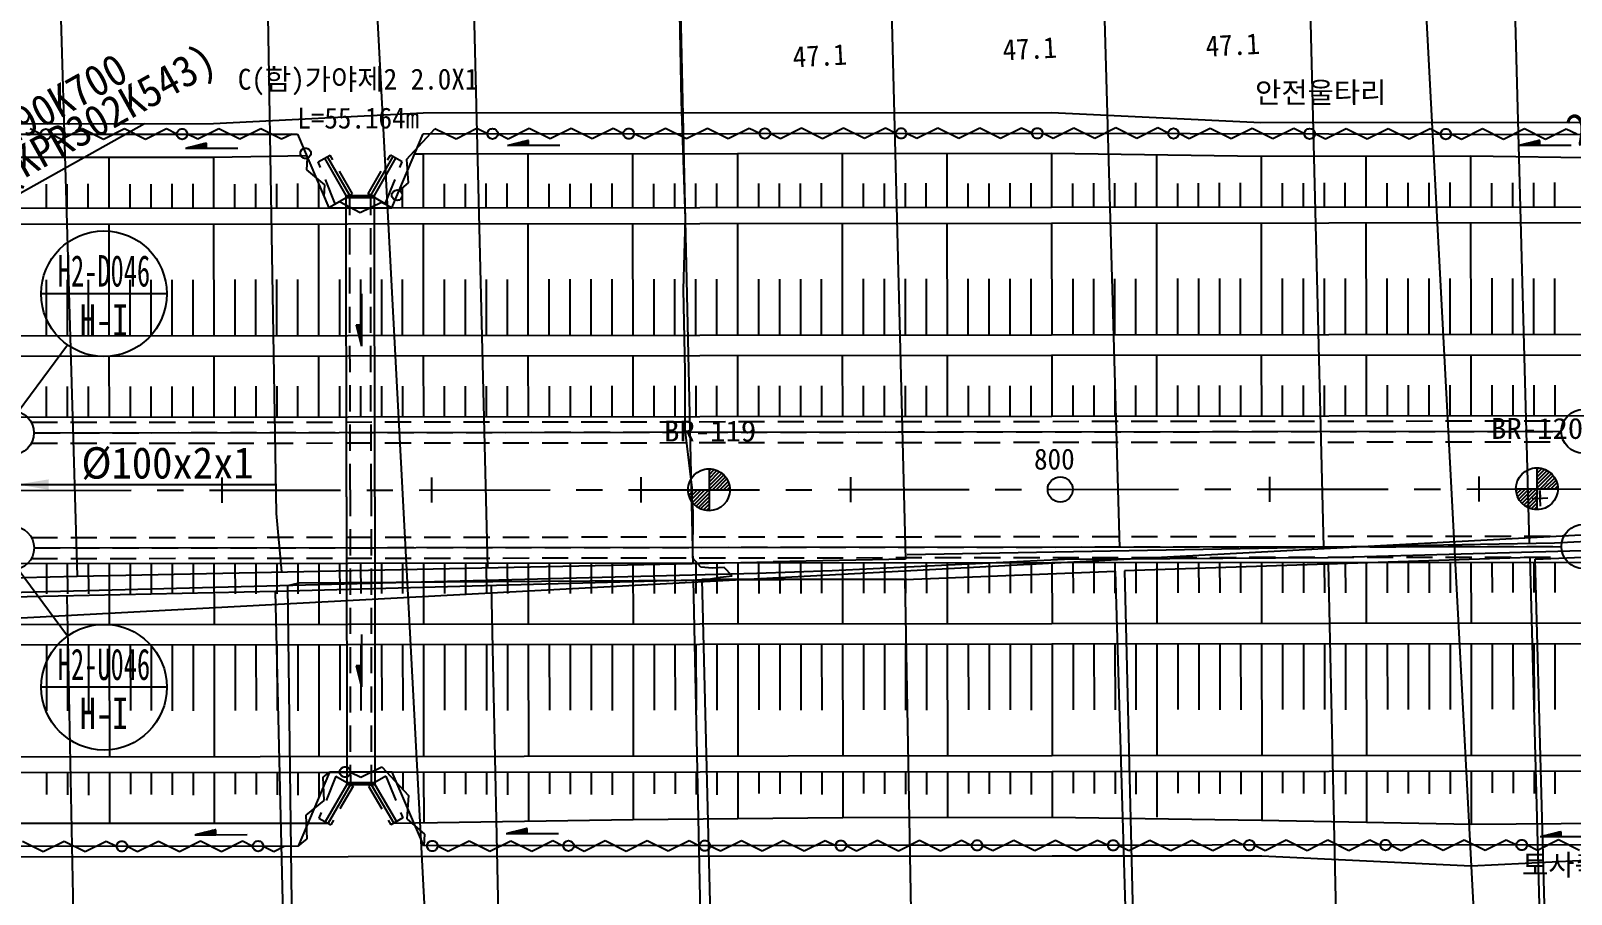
# Model space of a CAD drawing. Header units: millimetres. Extents: x 5990 to 6786, y 1103 to 1810.
# Drawn here: x 6273.7 to 6420.8, y 1440.5 to 1522.9 of the extents above; entities that cross this region are included whole.
import ezdxf
from ezdxf.enums import TextEntityAlignment as Align
from ezdxf.xclip import XClip

# ---------------------------------------------------------------- set-up
doc = ezdxf.new("R2010")
doc.units = ezdxf.units.MM
doc.header["$LTSCALE"] = 10
doc.header["$MEASUREMENT"] = 0
doc.header["$XCLIPFRAME"] = 2
for name, pattern in [('CENTER', [2, 1.25, -0.25, 0.25, -0.25]), ('DASHED2', [0.375, 0.25, -0.125]), ('HIDDEN', [0.375, 0.25, -0.125])]:
    doc.linetypes.add(name, pattern=pattern)
for name, color, linetype in [('TN-MANH', 4, 'Continuous'), ('TZ-BASE', 253, 'Continuous'), ('TZ-CABL', 4, 'Continuous')]:
    doc.layers.add(name, color=color, linetype=linetype)
doc.styles.add('GHS', font='GulimChe.ttf')
doc.styles.add('GR', font='GulimChe.ttf')
doc.styles.add('GUL', font='GulimChe.ttf')
doc.styles.get("Standard").update_dxf_attribs({"font": 'GulimChe.ttf'})
doc.linetypes.add('ZIGZAG', pattern='A,0.0001,-0.2,[131,ltypeshp.shx,S=0.2,R=0,X=-0.2,Y=0],-0.4,[131,ltypeshp.shx,S=0.2,R=180,X=0.2,Y=0],-0.2', length=0.8001)
doc.dimstyles.get("Standard").update_dxf_attribs({"dimtxt": 0.18, "dimasz": 0.18, "dimexe": 0.18, "dimexo": 0.0625, "dimgap": 0.09, "dimtad": 0, "dimtih": 1, "dimtoh": 1, "dimdec": 4, "dimzin": 0, "dimdsep": 46, "dimtxsty": 'Standard', "dimcen": 0.09, "dimadec": 0, "dimazin": 0, "dimtfac": 1, "dimtdec": 4, "dimtofl": 0, "dimtmove": 0, "dimatfit": 3, "dimfxl": 0, "dimtolj": 1, "dimtzin": 0, "dimarcsym": 0})

# ---------------------------------------------------------------- blocks, each defined once
blk = doc.blocks.new('JD-FGJFJFJ5DFH')
at = {"layer": 'TZ-BASE'}
for p, q in [((229.76, 140.02), (248.36, -209.84)), ((329.9, 140.02), (348.5, -209.84)), ((344.8, -4.87, 8.64), (342.07, 97.46, 8.64)), ((282.66, 95.89, 8.36), (285.22, -6.37, 8.36)), ((305.69, -5.28, 8.57), (302.82, 96.25, 8.57)), ((322.62, 96.89, 8.57), (325.12, -5.22, 8.57)), ((225.18, -2.02, 8.36), (223.55, 94.53, 8.36)), ((242.84, 94.97, 8.36), (245.33, -7.18, 8.36)), ((264.96, -6.78, 8.36), (262.7, 95.28, 8.36)), ((203.16, 94.07, 8.27), (206.14, -7.99, 8.27)), ((263.85, 37.36, 8.36), (262.89, 88.91, 8.36)), ((264.22, 26.13, 8.36), (263.85, 37.36, 8.36)), ((219.17, 35.22), (239.17, 36.24)), ((239.17, 36.24), (299.16, 36.29)), ((299.16, 36.29), (319.16, 35.31)), ((319.16, 35.31), (379.16, 35.37)), ((99.17, 35.1), (219.17, 35.22)), ((99.17, 34.1), (227.17, 34.22)), ((202.67, 34.2), (201.67, 34.7)), ((204.67, 33.7), (203.67, 34.2)), ((206.67, 34.71), (204.67, 33.7)), ((208.67, 33.71), (206.67, 34.71)), ((210.67, 34.71), (208.67, 33.71)), ((212.67, 33.71), (210.67, 34.71)), ((214.67, 34.71), (212.67, 33.71)), ((215.67, 34.21), (214.67, 34.71)), ((217.67, 33.72), (216.67, 34.21)), ((219.67, 34.72), (217.67, 33.72)), ((221.67, 33.72), (219.67, 34.72)), ((223.67, 34.72), (221.67, 33.72)), ((225.67, 33.72), (223.67, 34.72)), ((226.67, 34.22), (225.67, 33.72)), ((227.17, 34.22), (230.18, 27.16)), ((236.18, 27.16), (239.17, 34.24)), ((237.6, 31.8), (240.31, 34.71)), ((239.17, 34.24), (299.16, 34.29)), ((242.32, 33.72), (240.31, 34.71)), ((244.31, 34.74), (242.32, 33.72)), ((245.31, 34.24), (244.31, 34.74)), ((247.31, 33.74), (246.31, 34.24)), ((249.31, 34.75), (247.31, 33.74)), ((251.31, 33.75), (249.31, 34.75)), ((253.31, 34.75), (251.31, 33.75)), ((255.31, 33.75), (253.31, 34.75)), ((257.31, 34.75), (255.31, 33.75)), ((258.31, 34.25), (257.31, 34.75)), ((260.31, 33.76), (259.31, 34.25)), ((262.31, 34.76), (260.31, 33.76)), ((264.31, 33.76), (262.31, 34.76)), ((266.31, 34.76), (264.31, 33.76)), ((268.31, 33.76), (266.31, 34.76)), ((270.31, 34.76), (268.31, 33.76)), ((271.31, 34.27), (270.31, 34.76)), ((273.31, 33.77), (272.31, 34.27)), ((275.31, 34.77), (273.31, 33.77)), ((277.31, 33.77), (275.31, 34.77)), ((279.31, 34.77), (277.31, 33.77)), ((281.31, 33.78), (279.31, 34.77)), ((283.31, 34.78), (281.31, 33.78)), ((284.31, 34.28), (283.31, 34.78)), ((286.31, 33.78), (285.31, 34.28)), ((288.31, 34.78), (286.31, 33.78)), ((290.31, 33.78), (288.31, 34.78)), ((292.31, 34.79), (290.31, 33.78)), ((294.31, 33.79), (292.31, 34.79)), ((296.31, 34.79), (294.31, 33.79)), ((297.31, 34.29), (296.31, 34.79)), ((299.31, 33.79), (298.31, 34.29)), ((299.16, 34.29), (399.16, 34.09)), ((301.31, 34.79), (299.31, 33.79)), ((303.31, 33.8), (301.31, 34.79)), ((305.31, 34.8), (303.31, 33.8)), ((307.31, 33.8), (305.31, 34.8)), ((309.31, 34.8), (307.31, 33.8)), ((310.31, 34.3), (309.31, 34.8)), ((312.31, 33.76), (311.31, 34.27)), ((314.31, 34.76), (312.31, 33.76)), ((316.31, 33.76), (314.31, 34.76)), ((318.31, 34.75), (316.31, 33.76)), ((320.31, 33.75), (318.31, 34.75)), ((322.31, 34.74), (320.31, 33.75)), ((323.31, 34.24), (322.31, 34.74)), ((325.31, 33.74), (324.31, 34.24)), ((327.31, 34.73), (325.31, 33.74)), ((329.31, 33.73), (327.31, 34.73)), ((331.31, 34.73), (329.31, 33.73)), ((333.31, 33.72), (331.31, 34.73)), ((335.31, 34.72), (333.31, 33.72)), ((336.31, 34.22), (335.31, 34.72)), ((338.31, 33.71), (337.31, 34.21)), ((340.31, 34.71), (338.31, 33.71)), ((342.31, 33.7), (340.31, 34.71)), ((344.31, 34.7), (342.31, 33.7)), ((346.31, 33.69), (344.31, 34.7)), ((348.31, 34.69), (346.31, 33.69)), ((349.31, 34.19), (348.31, 34.69)), ((218.49, 33.34), (216.49, 32.84)), ((218.49, 32.84), (216.49, 32.84)), ((218.49, 32.86), (216.54, 32.85)), ((218.49, 32.87), (216.59, 32.87)), ((218.49, 32.88), (216.64, 32.88)), ((218.49, 32.89), (216.69, 32.89)), ((218.49, 32.91), (216.74, 32.9)), ((218.49, 32.92), (216.79, 32.92)), ((218.49, 32.93), (216.84, 32.93)), ((218.49, 32.94), (216.89, 32.94)), ((218.49, 32.96), (216.94, 32.95)), ((218.49, 32.97), (216.99, 32.97)), ((218.49, 32.98), (217.04, 32.98)), ((218.49, 32.99), (217.09, 32.99)), ((218.49, 33.01), (217.14, 33)), ((218.49, 33.02), (217.19, 33.02)), ((218.49, 33.03), (217.24, 33.03)), ((218.49, 33.04), (217.29, 33.04)), ((218.49, 33.06), (217.34, 33.05)), ((218.49, 33.07), (217.39, 33.07)), ((218.49, 33.08), (217.44, 33.08)), ((218.49, 33.09), (217.49, 33.09)), ((218.49, 33.11), (217.54, 33.1)), ((218.49, 33.12), (217.59, 33.12)), ((218.49, 33.13), (217.64, 33.13)), ((218.49, 33.14), (217.69, 33.14)), ((218.49, 33.16), (217.74, 33.16)), ((218.49, 33.17), (217.79, 33.17)), ((218.49, 33.18), (217.84, 33.18)), ((218.49, 33.19), (217.89, 33.19)), ((218.49, 33.21), (217.94, 33.21)), ((218.49, 33.22), (217.99, 33.22)), ((218.49, 33.23), (218.04, 33.23)), ((218.49, 33.24), (218.09, 33.24)), ((218.49, 33.26), (218.14, 33.26)), ((218.49, 33.27), (218.19, 33.27)), ((218.49, 33.28), (218.24, 33.28)), ((218.49, 33.29), (218.29, 33.29)), ((218.49, 33.31), (218.34, 33.31)), ((218.49, 33.32), (218.39, 33.32)), ((218.49, 33.33), (218.44, 33.33)), ((218.49, 32.84), (218.49, 33.34)), ((221.49, 32.85), (218.49, 32.84)), ((239.18, 32.34), (299.16, 32.39)), ((249.24, 33.61), (247.24, 33.1)), ((249.24, 33.11), (247.24, 33.11)), ((249.24, 33.12), (247.29, 33.12)), ((249.24, 33.13), (247.34, 33.13)), ((249.24, 33.14), (247.39, 33.14)), ((249.24, 33.16), (247.44, 33.16)), ((249.24, 33.17), (247.49, 33.17)), ((249.24, 33.18), (247.54, 33.18)), ((249.24, 33.19), (247.59, 33.19)), ((249.24, 33.21), (247.64, 33.21)), ((249.24, 33.22), (247.69, 33.22)), ((249.24, 33.23), (247.74, 33.23)), ((249.24, 33.24), (247.79, 33.24)), ((249.24, 33.26), (247.84, 33.26)), ((249.24, 33.27), (247.89, 33.27)), ((249.24, 33.28), (247.94, 33.28)), ((249.24, 33.29), (247.99, 33.29)), ((249.24, 33.31), (248.04, 33.31)), ((249.24, 33.32), (248.09, 33.32)), ((249.24, 33.33), (248.14, 33.33)), ((249.24, 33.34), (248.19, 33.34)), ((249.24, 33.36), (248.24, 33.36)), ((249.24, 33.37), (248.29, 33.37)), ((249.24, 33.38), (248.34, 33.38)), ((249.24, 33.39), (248.39, 33.39)), ((249.24, 33.41), (248.44, 33.41)), ((249.24, 33.42), (248.49, 33.42)), ((249.24, 33.43), (248.54, 33.43)), ((249.24, 33.44), (248.59, 33.44)), ((249.24, 33.46), (248.64, 33.46)), ((249.24, 33.47), (248.69, 33.47)), ((249.24, 33.48), (248.74, 33.48)), ((249.24, 33.49), (248.79, 33.49)), ((249.24, 33.51), (248.84, 33.51)), ((249.24, 33.52), (248.89, 33.52)), ((249.24, 33.53), (248.94, 33.53)), ((249.24, 33.54), (248.99, 33.54)), ((249.24, 33.56), (249.04, 33.56)), ((249.24, 33.57), (249.09, 33.57)), ((249.24, 33.58), (249.14, 33.58)), ((249.24, 33.59), (249.19, 33.59)), ((249.24, 33.11), (249.24, 33.61)), ((252.24, 33.11), (249.24, 33.11)), ((259.18, 32.35), (259.18, 27.18)), ((269.18, 32.36), (269.18, 27.19)), ((279.18, 32.37), (279.18, 27.2)), ((289.18, 32.38), (289.18, 27.21)), ((299.16, 32.39), (319.16, 32.11)), ((299.18, 32.39), (299.18, 27.22)), ((345.77, 33.61), (343.77, 33.11)), ((345.77, 33.11), (343.77, 33.11)), ((345.77, 33.12), (343.82, 33.12)), ((345.77, 33.14), (343.87, 33.13)), ((345.77, 33.15), (343.92, 33.15)), ((345.77, 33.16), (343.97, 33.16)), ((345.77, 33.17), (344.02, 33.17)), ((345.77, 33.19), (344.07, 33.18)), ((345.77, 33.2), (344.12, 33.2)), ((345.77, 33.21), (344.17, 33.21)), ((345.77, 33.22), (344.22, 33.22)), ((345.77, 33.24), (344.27, 33.24)), ((345.77, 33.25), (344.32, 33.25)), ((345.77, 33.26), (344.37, 33.26)), ((345.77, 33.27), (344.42, 33.27)), ((345.77, 33.29), (344.47, 33.29)), ((345.77, 33.3), (344.52, 33.3)), ((345.77, 33.31), (344.57, 33.31)), ((345.77, 33.32), (344.62, 33.32)), ((345.77, 33.34), (344.67, 33.34)), ((345.77, 33.35), (344.72, 33.35)), ((345.77, 33.36), (344.77, 33.36)), ((345.77, 33.37), (344.82, 33.37)), ((345.77, 33.39), (344.87, 33.39)), ((345.77, 33.4), (344.92, 33.4)), ((345.77, 33.41), (344.97, 33.41)), ((345.77, 33.42), (345.02, 33.42)), ((345.77, 33.44), (345.07, 33.44)), ((345.77, 33.45), (345.12, 33.45)), ((345.77, 33.46), (345.17, 33.46)), ((345.77, 33.47), (345.22, 33.47)), ((345.77, 33.49), (345.27, 33.49)), ((345.77, 33.5), (345.32, 33.5)), ((345.77, 33.51), (345.37, 33.51)), ((345.77, 33.52), (345.42, 33.52)), ((345.77, 33.54), (345.47, 33.54)), ((345.77, 33.55), (345.52, 33.55)), ((345.77, 33.56), (345.57, 33.56)), ((345.77, 33.57), (345.62, 33.57)), ((345.77, 33.59), (345.67, 33.59)), ((345.77, 33.6), (345.72, 33.6)), ((345.77, 33.11), (345.77, 33.61)), ((348.77, 33.11), (345.77, 33.11)), ((199.18, 32), (219.18, 32.02)), ((209.18, 32.01), (209.18, 27.14)), ((219.18, 32.02), (228.05, 32.16)), ((219.18, 32.02), (219.18, 27.15)), ((228.08, 30.81), (228.15, 31.92)), ((237.6, 31.8), (237.74, 29.56)), ((238.36, 32.32), (239.18, 32.34)), ((239.18, 32.34), (239.18, 27.17)), ((249.18, 32.34), (249.18, 27.17)), ((309.18, 32.25), (309.18, 27.23)), ((319.16, 32.11), (339.16, 32.13)), ((319.18, 32.11), (319.18, 27.24)), ((329.18, 32.12), (329.18, 27.25)), ((339.16, 32.13), (359.16, 31.85)), ((339.18, 32.13), (339.18, 27.26)), ((203.18, 29.43), (203.18, 27.13)), ((205.18, 29.44), (205.18, 27.13)), ((207.18, 29.46), (207.18, 27.14)), ((211.18, 29.42), (211.18, 27.14)), ((213.18, 29.44), (213.18, 27.14)), ((215.18, 29.45), (215.18, 27.14)), ((217.18, 29.47), (217.18, 27.14)), ((221.18, 29.43), (221.18, 27.15)), ((223.18, 29.45), (223.18, 27.15)), ((225.18, 29.46), (225.18, 27.15)), ((227.18, 29.48), (227.18, 27.15)), ((229.79, 29.36), (228.08, 30.81)), ((229.18, 29.51), (229.18, 27.16)), ((237.74, 29.56), (236.89, 28.84)), ((241.18, 29.45), (241.18, 27.17)), ((243.18, 29.46), (243.18, 27.17)), ((245.18, 29.48), (245.18, 27.17)), ((247.18, 29.49), (247.18, 27.17)), ((251.18, 29.46), (251.18, 27.18)), ((253.18, 29.47), (253.18, 27.18)), ((255.18, 29.49), (255.18, 27.18)), ((257.18, 29.5), (257.18, 27.18)), ((261.18, 29.47), (261.18, 27.19)), ((263.18, 29.48), (263.18, 27.19)), ((265.18, 29.5), (265.18, 27.19)), ((267.18, 29.51), (267.18, 27.19)), ((271.18, 29.48), (271.18, 27.2)), ((273.18, 29.49), (273.18, 27.2)), ((275.18, 29.51), (275.18, 27.2)), ((277.18, 29.52), (277.18, 27.2)), ((281.18, 29.49), (281.18, 27.2)), ((283.18, 29.5), (283.18, 27.21)), ((285.18, 29.52), (285.18, 27.21)), ((287.18, 29.53), (287.18, 27.21)), ((291.18, 29.5), (291.18, 27.21)), ((293.18, 29.51), (293.18, 27.22)), ((295.18, 29.53), (295.18, 27.22)), ((297.18, 29.54), (297.18, 27.22)), ((301.18, 29.51), (301.18, 27.22)), ((303.18, 29.52), (303.18, 27.23)), ((305.18, 29.54), (305.18, 27.23)), ((307.18, 29.55), (307.18, 27.23)), ((311.18, 29.51), (311.18, 27.23)), ((313.18, 29.53), (313.18, 27.23)), ((315.18, 29.55), (315.18, 27.24)), ((317.18, 29.56), (317.18, 27.24)), ((321.18, 29.52), (321.18, 27.24)), ((323.18, 29.54), (323.18, 27.24)), ((325.18, 29.55), (325.18, 27.25)), ((327.18, 29.57), (327.18, 27.25)), ((331.18, 29.53), (331.18, 27.25)), ((333.18, 29.55), (333.18, 27.25)), ((335.18, 29.56), (335.18, 27.26)), ((337.18, 29.58), (337.18, 27.26)), ((341.18, 29.54), (341.18, 27.26)), ((343.18, 29.56), (343.18, 27.26)), ((345.18, 29.57), (345.18, 27.26)), ((347.18, 29.59), (347.18, 27.27)), ((229.72, 28.24), (229.79, 29.36)), ((237.18, 29.09), (237.18, 27.16)), ((99.18, 27.03), (299.17, 27.22)), ((231.19, 27.73), (230.18, 27.16)), ((230.18, 27.16), (236.18, 27.16)), ((233.17, 26.7), (231.19, 27.73)), ((235.19, 27.68), (233.17, 26.7)), ((236.18, 27.16), (235.19, 27.68)), ((299.17, 27.22), (473.3, 27.38)), ((99.18, 25.53), (299.17, 25.72)), ((209.18, 25.64), (209.19, 14.97)), ((219.18, 25.65), (219.19, 14.98)), ((229.18, 25.66), (229.19, 14.99)), ((239.18, 25.67), (239.19, 15)), ((249.18, 25.67), (249.19, 15)), ((259.18, 25.68), (259.19, 15.01)), ((264.02, 19.38, 8.36), (264.22, 26.13, 8.36)), ((269.18, 25.69), (269.19, 15.02)), ((279.18, 25.7), (279.19, 15.03)), ((289.18, 25.71), (289.19, 15.04)), ((299.17, 25.72), (473.3, 25.88)), ((299.18, 25.72), (299.19, 15.05)), ((309.18, 25.73), (309.19, 15.06)), ((319.18, 25.74), (319.19, 15.07)), ((329.18, 25.75), (329.19, 15.08)), ((339.18, 25.76), (339.19, 15.09)), ((203.19, 20.3), (203.19, 14.96)), ((205.19, 20.3), (205.19, 14.96)), ((207.19, 20.3), (207.19, 14.97)), ((211.19, 20.31), (211.19, 14.97)), ((213.19, 20.31), (213.19, 14.97)), ((215.19, 20.31), (215.19, 14.97)), ((217.19, 20.31), (217.19, 14.98)), ((221.19, 20.32), (221.19, 14.98)), ((223.19, 20.32), (223.19, 14.98)), ((225.19, 20.32), (225.19, 14.98)), ((227.19, 20.32), (227.19, 14.98)), ((231.19, 20.33), (231.19, 14.99)), ((233.19, 20.33), (233.19, 14.99)), ((235.19, 20.33), (235.19, 14.99)), ((237.19, 20.33), (237.19, 14.99)), ((241.19, 20.34), (241.19, 15)), ((243.19, 20.34), (243.19, 15)), ((245.19, 20.34), (245.19, 15)), ((247.19, 20.34), (247.19, 15)), ((251.19, 20.35), (251.19, 15.01)), ((253.19, 20.35), (253.19, 15.01)), ((255.19, 20.35), (255.19, 15.01)), ((257.19, 20.35), (257.19, 15.01)), ((261.19, 20.36), (261.19, 15.02)), ((263.19, 20.36), (263.19, 15.02)), ((264.2, 11.56, 8.36), (264.02, 19.38, 8.36)), ((265.19, 20.36), (265.19, 15.02)), ((267.19, 20.36), (267.19, 15.02)), ((271.19, 20.37), (271.19, 15.03)), ((273.19, 20.37), (273.19, 15.03)), ((275.19, 20.37), (275.19, 15.03)), ((277.19, 20.37), (277.19, 15.03)), ((281.19, 20.38), (281.19, 15.03)), ((283.19, 20.38), (283.19, 15.04)), ((285.19, 20.38), (285.19, 15.04)), ((287.19, 20.38), (287.19, 15.04)), ((291.19, 20.39), (291.19, 15.04)), ((293.19, 20.39), (293.19, 15.05)), ((295.19, 20.39), (295.19, 15.05)), ((297.19, 20.39), (297.19, 15.05)), ((301.19, 20.4), (301.19, 15.05)), ((303.19, 20.4), (303.19, 15.06)), ((305.19, 20.4), (305.19, 15.06)), ((307.19, 20.4), (307.19, 15.06)), ((311.19, 20.41), (311.19, 15.06)), ((313.19, 20.41), (313.19, 15.06)), ((315.19, 20.41), (315.19, 15.07)), ((317.19, 20.41), (317.19, 15.07)), ((321.19, 20.42), (321.19, 15.07)), ((323.19, 20.42), (323.19, 15.07)), ((325.19, 20.42), (325.19, 15.08)), ((327.19, 20.42), (327.19, 15.08)), ((331.19, 20.43), (331.19, 15.08)), ((333.19, 20.43), (333.19, 15.08)), ((335.19, 20.43), (335.19, 15.09)), ((337.19, 20.42), (337.19, 15.09)), ((341.19, 20.44), (341.19, 15.09)), ((343.19, 20.43), (343.19, 15.09)), ((345.19, 20.43), (345.19, 15.09)), ((347.19, 20.43), (347.19, 15.1)), ((233.29, 18.97), (233.29, 15.97)), ((99.19, 14.86), (299.18, 15.05)), ((233.29, 15.97), (232.79, 15.97)), ((232.79, 15.97), (233.29, 13.97)), ((232.8, 15.97), (232.8, 15.92)), ((232.82, 15.97), (232.82, 15.87)), ((232.83, 15.97), (232.83, 15.82)), ((232.84, 15.97), (232.84, 15.77)), ((232.85, 15.97), (232.85, 15.72)), ((232.87, 15.97), (232.87, 15.67)), ((232.88, 15.97), (232.88, 15.62)), ((232.89, 15.97), (232.89, 15.57)), ((232.9, 15.97), (232.9, 15.52)), ((232.92, 15.97), (232.92, 15.47)), ((232.93, 15.97), (232.93, 15.42)), ((232.94, 15.97), (232.94, 15.37)), ((232.95, 15.97), (232.95, 15.32)), ((232.97, 15.97), (232.97, 15.27)), ((232.98, 15.97), (232.98, 15.22)), ((232.99, 15.97), (232.99, 15.17)), ((233, 15.97), (233, 15.12)), ((233.02, 15.97), (233.02, 15.07)), ((233.03, 15.97), (233.03, 15.02)), ((233.04, 15.97), (233.04, 14.97)), ((233.05, 15.97), (233.05, 14.92)), ((233.07, 15.97), (233.07, 14.87)), ((233.08, 15.97), (233.08, 14.82)), ((233.09, 15.97), (233.09, 14.77)), ((233.1, 15.97), (233.1, 14.72)), ((233.12, 15.97), (233.12, 14.67)), ((233.13, 15.97), (233.13, 14.62)), ((233.14, 15.97), (233.14, 14.57)), ((233.15, 15.97), (233.16, 14.52)), ((233.17, 15.97), (233.17, 14.47)), ((233.18, 15.97), (233.18, 14.42)), ((233.19, 15.97), (233.19, 14.37)), ((233.2, 15.97), (233.21, 14.32)), ((233.22, 15.97), (233.22, 14.27)), ((233.23, 15.97), (233.23, 14.22)), ((233.24, 15.97), (233.24, 14.17)), ((233.25, 15.97), (233.26, 14.12)), ((233.27, 15.97), (233.27, 14.07)), ((233.28, 15.97), (233.28, 14.02)), ((233.29, 15.97), (233.29, 13.97)), ((299.18, 15.05), (481, 15.22)), ((299.18, 13.1), (481, 13.27)), ((99.19, 12.91), (299.18, 13.1)), ((209.19, 13.02), (209.2, 7.21)), ((219.19, 13.03), (219.2, 7.22)), ((229.19, 13.04), (229.2, 7.23)), ((239.19, 13.05), (239.2, 7.24)), ((249.19, 13.05), (249.2, 7.24)), ((259.19, 13.06), (259.2, 7.25)), ((269.19, 13.07), (269.2, 7.26)), ((279.19, 13.08), (279.2, 7.27)), ((289.19, 13.09), (289.2, 7.28)), ((299.19, 13.1), (299.2, 7.29)), ((309.19, 13.11), (309.2, 7.3)), ((319.19, 13.12), (319.2, 7.31)), ((329.19, 13.13), (329.2, 7.32)), ((339.19, 13.14), (339.2, 7.33)), ((264.2, 6.01, 8.36), (264.2, 11.56, 8.36)), ((203.2, 10.11), (203.2, 7.2)), ((205.2, 10.11), (205.2, 7.2)), ((207.2, 10.11), (207.2, 7.21)), ((211.2, 10.11), (211.2, 7.21)), ((213.2, 10.12), (213.2, 7.21)), ((215.2, 10.12), (215.2, 7.21)), ((217.2, 10.12), (217.2, 7.22)), ((221.2, 10.12), (221.2, 7.22)), ((223.2, 10.13), (223.2, 7.22)), ((225.2, 10.13), (225.2, 7.22)), ((227.2, 10.13), (227.2, 7.22)), ((231.2, 10.13), (231.2, 7.23)), ((233.2, 10.13), (233.2, 7.23)), ((235.2, 10.14), (235.2, 7.23)), ((237.2, 10.14), (237.2, 7.23)), ((241.2, 10.14), (241.2, 7.24)), ((243.2, 10.14), (243.2, 7.24)), ((245.2, 10.15), (245.2, 7.24)), ((247.2, 10.15), (247.2, 7.24)), ((251.2, 10.15), (251.2, 7.25)), ((253.2, 10.15), (253.2, 7.25)), ((255.2, 10.16), (255.2, 7.25)), ((257.2, 10.16), (257.2, 7.25)), ((261.2, 10.16), (261.2, 7.26)), ((263.2, 10.16), (263.2, 7.26)), ((265.2, 10.16), (265.2, 7.26)), ((267.2, 10.17), (267.2, 7.26)), ((271.2, 10.17), (271.2, 7.27)), ((273.2, 10.17), (273.2, 7.27)), ((275.2, 10.17), (275.2, 7.27)), ((277.2, 10.18), (277.2, 7.27)), ((281.2, 10.18), (281.2, 7.27)), ((283.2, 10.18), (283.2, 7.28)), ((285.2, 10.18), (285.2, 7.28)), ((287.2, 10.19), (287.2, 7.28)), ((291.2, 10.19), (291.2, 7.28)), ((293.2, 10.19), (293.2, 7.29)), ((295.2, 10.19), (295.2, 7.29)), ((297.2, 10.19), (297.2, 7.29)), ((301.2, 10.2), (301.2, 7.29)), ((303.2, 10.2), (303.2, 7.3)), ((305.2, 10.2), (305.2, 7.3)), ((307.2, 10.2), (307.2, 7.3)), ((311.2, 10.21), (311.2, 7.3)), ((313.2, 10.21), (313.2, 7.3)), ((315.2, 10.21), (315.2, 7.31)), ((317.2, 10.21), (317.2, 7.31)), ((321.2, 10.22), (321.2, 7.31)), ((323.2, 10.22), (323.2, 7.31)), ((325.2, 10.22), (325.2, 7.32)), ((327.2, 10.22), (327.2, 7.32)), ((331.2, 10.23), (331.2, 7.32)), ((333.2, 10.23), (333.2, 7.32)), ((335.2, 10.23), (335.2, 7.33)), ((337.2, 10.23), (337.2, 7.33)), ((341.2, 10.24), (341.2, 7.33)), ((343.2, 10.24), (343.2, 7.33)), ((345.2, 10.24), (345.2, 7.33)), ((347.2, 10.24), (347.2, 7.34)), ((299.19, 7.29), (481.01, 7.46)), ((99.2, 7.1), (299.19, 7.29)), ((264.85, 0.43, 8.36), (264.2, 6.01, 8.36)), ((523.89, 5.17), (0.02, -22.68)), ((266.47, 2.25), (266.47, -1.75)), ((266.47, 2.05), (266.66, 2.24)), ((266.47, 1.69), (266.96, 2.19)), ((266.47, 1.34), (267.23, 2.1)), ((266.47, 0.99), (267.46, 1.98)), ((266.47, 0.63), (267.68, 1.84)), ((266.47, 0.28), (267.87, 1.68)), ((266.79, 0.25), (268.03, 1.49)), ((320, -0.9), (320, 1.5)), ((340, -0.88), (340, 1.52)), ((345.5, 2.35), (345.5, -1.65)), ((345.5, 2.15), (345.69, 2.35)), ((345.5, 1.8), (345.99, 2.29)), ((345.5, 1.45), (346.26, 2.21)), ((345.5, 1.09), (346.49, 2.09)), ((345.5, 0.74), (346.71, 1.95)), ((345.5, 0.39), (346.9, 1.79)), ((345.82, 0.35), (347.07, 1.6)), ((220, -0.99), (220, 1.41)), ((240, -0.97), (240, 1.43)), ((260, -0.95), (260, 1.45)), ((264.47, 0.25), (268.47, 0.25)), ((264.48, 0.05), (264.67, 0.25)), ((264.53, -0.25), (265.02, 0.25)), ((264.62, -0.51), (265.38, 0.25)), ((264.74, -0.75), (265.73, 0.25)), ((264.85, -0.68, 8.36), (264.85, 0.43, 8.36)), ((264.88, -0.96), (266.08, 0.25)), ((265.04, -1.15), (266.44, 0.25)), ((267.14, 0.25), (268.18, 1.29)), ((267.5, 0.25), (268.3, 1.05)), ((267.85, 0.25), (268.39, 0.79)), ((268.2, 0.25), (268.45, 0.5)), ((280, -0.94), (280, 1.46)), ((343.5, 0.35), (347.5, 0.36)), ((343.51, 0.16), (343.7, 0.35)), ((343.56, -0.14), (344.05, 0.35)), ((343.65, -0.41), (344.41, 0.35)), ((343.77, -0.64), (344.76, 0.35)), ((343.91, -0.86), (345.12, 0.35)), ((344.07, -1.05), (345.47, 0.35)), ((344.26, -1.21), (345.5, 0.03)), ((345.84, -1.32), (345.77, 0.18)), ((345.77, 0.18), (345.8, -0.57)), ((346.18, 0.36), (347.21, 1.39)), ((346.53, 0.36), (347.33, 1.16)), ((346.88, 0.36), (347.42, 0.9)), ((347.24, 0.36), (347.48, 0.6)), ((264.96, -1.78, 8.36), (264.85, -0.68, 8.36)), ((265.23, -1.32), (266.47, -0.07)), ((265.43, -1.46), (266.47, -0.43)), ((265.67, -1.58), (266.47, -0.78)), ((265.93, -1.68), (266.47, -1.13)), ((344.47, -1.36), (345.5, -0.32)), ((344.7, -1.48), (345.5, -0.67)), ((344.96, -1.57), (345.5, -1.03)), ((345.06, -0.61), (346.55, -0.53)), ((345.8, -0.57), (345.06, -0.61)), ((345.25, -1.63), (345.5, -1.38)), ((225.68, -7.59, 8.36), (225.18, -2.02, 8.36)), ((264.94, -6.27, 8.36), (264.96, -1.78, 8.36)), ((266.22, -1.74), (266.47, -1.49)), ((347.19, -4.83, 8.57), (365.35, -3.79, 8.57)), ((285.39, -5.93, 8.57), (347.19, -4.83, 8.57)), ((325.57, -6.23, 8.79), (353.35, -5.46, 8.79)), ((345.35, -6.39, 8.94), (366.71, -5.44, 8.94)), ((99.21, -6.9), (299.2, -6.71)), ((203.21, -6.8), (203.22, -9.7)), ((205.21, -6.8), (205.22, -9.7)), ((206.14, -7.99, 7.98), (272.61, -6.62, 7.98)), ((207.21, -6.79), (207.22, -9.7)), ((209.21, -6.79), (209.22, -12.6)), ((211.21, -6.79), (211.22, -9.7)), ((213.21, -6.79), (213.22, -9.69)), ((215.21, -6.79), (215.22, -9.69)), ((217.21, -6.78), (217.22, -9.69)), ((219.21, -6.78), (219.22, -12.59)), ((221.21, -6.78), (221.22, -9.69)), ((223.21, -6.78), (223.22, -9.68)), ((225.21, -6.78), (225.22, -9.68)), ((227.21, -6.78), (227.22, -9.68)), ((229.21, -6.77), (229.22, -12.58)), ((231.21, -6.77), (231.22, -9.68)), ((233.21, -6.77), (233.22, -9.67)), ((235.21, -6.77), (235.22, -9.67)), ((237.21, -6.77), (237.22, -9.67)), ((239.21, -6.76), (239.22, -12.57)), ((241.21, -6.76), (241.22, -9.67)), ((243.21, -6.76), (243.22, -9.67)), ((245.21, -6.76), (245.22, -9.66)), ((247.21, -6.76), (247.22, -9.66)), ((249.21, -6.76), (249.22, -12.57)), ((251.21, -6.75), (251.22, -9.66)), ((253.21, -6.75), (253.22, -9.66)), ((255.21, -6.75), (255.22, -9.65)), ((257.21, -6.75), (257.22, -9.65)), ((259.21, -6.75), (259.22, -12.56)), ((261.21, -6.74), (261.22, -9.65)), ((263.21, -6.74), (263.22, -9.65)), ((265.68, -7.13, 8.36), (264.94, -6.27, 8.36)), ((265.21, -6.74), (265.22, -9.65)), ((266.8, -7.25, 8.36), (265.68, -7.13, 8.36)), ((267.91, -7.17, 8.36), (266.8, -7.25, 8.36)), ((267.21, -6.74), (267.22, -9.64)), ((268.67, -7.98, 8.36), (267.91, -7.17, 8.36)), ((269.21, -6.74), (269.22, -12.55)), ((271.21, -6.73), (271.22, -9.64)), ((285.22, -6.37, 8.36), (272.61, -6.62, 8.36)), ((273.21, -6.73), (273.22, -9.64)), ((275.21, -6.73), (275.22, -9.64)), ((277.21, -6.73), (277.22, -9.63)), ((278.23, -7.47, 8.79), (300.4, -6.37, 8.79)), ((279.21, -6.73), (279.22, -12.54)), ((281.21, -6.73), (281.22, -9.63)), ((283.21, -6.72), (283.22, -9.63)), ((285.21, -6.72), (285.22, -9.63)), ((287.21, -6.72), (287.22, -9.62)), ((289.21, -6.72), (289.22, -12.53)), ((291.21, -6.72), (291.22, -9.62)), ((293.21, -6.71), (293.22, -9.62)), ((295.21, -6.71), (295.22, -9.62)), ((297.21, -6.71), (297.22, -9.62)), ((299.2, -6.71), (481.02, -6.54)), ((299.21, -6.71), (299.22, -12.52)), ((300.4, -6.37, 8.79), (325.57, -6.23, 8.79)), ((301.21, -6.71), (301.22, -9.61)), ((303.21, -6.7), (303.22, -9.61)), ((305.21, -6.7), (305.22, -9.61)), ((344.85, -6.22, 8.51), (306.12, -7.49, 8.51)), ((307.21, -6.7), (307.22, -9.61)), ((309.21, -6.7), (309.22, -12.51)), ((311.21, -6.7), (311.22, -9.6)), ((313.21, -6.7), (313.22, -9.6)), ((315.21, -6.69), (315.22, -9.6)), ((317.21, -6.69), (317.22, -9.6)), ((319.21, -6.69), (319.22, -12.5)), ((321.21, -6.69), (321.22, -9.59)), ((323.21, -6.69), (323.22, -9.59)), ((325.21, -6.68), (325.22, -9.59)), ((325.57, -6.86, 8.51), (327.66, -102.36, 8.51)), ((327.21, -6.68), (327.22, -9.59)), ((329.21, -6.68), (329.22, -12.49)), ((331.21, -6.68), (331.22, -9.58)), ((333.21, -6.68), (333.22, -9.58)), ((335.21, -6.67), (335.22, -9.58)), ((337.21, -6.67), (337.22, -9.58)), ((339.21, -6.67), (339.22, -12.48)), ((341.21, -6.67), (341.22, -9.57)), ((343.21, -6.67), (343.22, -9.57)), ((347.33, -96.48, 8.51), (344.85, -6.22, 8.51)), ((345.21, -6.67), (345.22, -9.57)), ((347.77, -96.35, 8.94), (345.35, -6.39, 8.94)), ((347.21, -6.66), (347.22, -9.57)), ((155.68, -9.3, 7.98), (206.14, -7.99, 7.98)), ((187.9, -9.85, 7.73), (271.04, -7.7, 7.73)), ((264.98, -8.38, 8.75), (225.05, -9.48, 8.75)), ((226.26, -8.9, 8.36), (227.33, -8.65, 8.36)), ((227.33, -8.65, 8.36), (278.23, -8.3, 8.36)), ((267.1, -109.96, 8.75), (264.98, -8.38, 8.75)), ((265.32, -8.34, 8.36), (266.45, -8.3, 8.36)), ((285.18, -8.31, 9.19), (265.79, -8.32, 9.19)), ((265.79, -8.32, 9.19), (268.32, -109.18, 9.19)), ((266.45, -8.3, 8.36), (267.56, -8.1, 8.36)), ((267.56, -8.1, 8.36), (268.67, -7.98, 8.36)), ((271.04, -7.7, 8.79), (278.23, -7.47, 8.79)), ((285.18, -8.31, 8.49), (305.25, -7.52, 8.49)), ((287.02, -108.21, 9.19), (285.18, -8.31, 9.19)), ((305.25, -7.52, 8.49), (308.24, -107.6, 8.49)), ((306.12, -7.49, 8.51), (308.56, -108.07, 8.51)), ((225.05, -9.48, 8.75), (185.69, -10.29, 8.75)), ((207.2, -111.26, 8.37), (205.19, -9.89, 8.37)), ((225.05, -9.48, 8.59), (227.49, -110.77, 8.59)), ((227.52, -109.77, 8.36), (226.26, -8.9, 8.36)), ((247.85, -110.21, 8.59), (245.72, -8.91, 8.59)), ((99.22, -12.71), (299.21, -12.52)), ((299.21, -12.52), (481.03, -12.35)), ((99.22, -14.66), (299.21, -14.47)), ((203.22, -14.56), (203.23, -20.85)), ((205.22, -14.56), (205.23, -20.86)), ((207.22, -14.55), (207.23, -20.86)), ((209.22, -14.55), (209.23, -25.22)), ((211.22, -14.55), (211.23, -20.83)), ((213.22, -14.55), (213.23, -20.84)), ((215.22, -14.55), (215.23, -20.85)), ((217.22, -14.54), (217.23, -20.85)), ((219.22, -14.54), (219.23, -25.21)), ((221.22, -14.54), (221.23, -20.82)), ((223.22, -14.54), (223.23, -20.83)), ((225.22, -14.54), (225.23, -20.84)), ((227.22, -14.54), (227.23, -20.85)), ((229.22, -14.53), (229.23, -25.2)), ((231.22, -14.53), (231.23, -20.81)), ((233.22, -14.53), (233.23, -20.82)), ((233.3, -13.57), (233.3, -16.57)), ((235.22, -14.53), (235.23, -20.83)), ((237.22, -14.53), (237.23, -20.84)), ((239.22, -14.52), (239.23, -25.19)), ((241.22, -14.52), (241.23, -20.8)), ((243.22, -14.52), (243.23, -20.81)), ((245.22, -14.52), (245.23, -20.82)), ((247.22, -14.52), (247.23, -20.83)), ((249.22, -14.52), (249.23, -25.18)), ((251.22, -14.51), (251.23, -20.79)), ((253.22, -14.51), (253.23, -20.8)), ((255.22, -14.51), (255.23, -20.81)), ((257.22, -14.51), (257.23, -20.82)), ((259.22, -14.51), (259.23, -25.18)), ((261.22, -14.5), (261.23, -20.78)), ((263.22, -14.5), (263.23, -20.79)), ((265.22, -14.5), (265.23, -20.8)), ((267.22, -14.5), (267.23, -20.81)), ((269.22, -14.5), (269.23, -25.17)), ((271.22, -14.49), (271.23, -20.77)), ((273.22, -14.49), (273.23, -20.78)), ((275.22, -14.49), (275.23, -20.79)), ((277.22, -14.49), (277.23, -20.8)), ((279.22, -14.49), (279.23, -25.16)), ((281.22, -14.49), (281.23, -20.76)), ((283.22, -14.48), (283.23, -20.77)), ((285.22, -14.48), (285.23, -20.78)), ((287.22, -14.48), (287.23, -20.79)), ((289.22, -14.48), (289.23, -25.15)), ((291.22, -14.48), (291.23, -20.76)), ((293.22, -14.47), (293.23, -20.76)), ((295.22, -14.47), (295.23, -20.77)), ((297.22, -14.47), (297.23, -20.78)), ((299.21, -14.47), (481.03, -14.3)), ((299.22, -14.47), (299.23, -25.14)), ((301.22, -14.47), (301.23, -20.75)), ((303.22, -14.46), (303.23, -20.75)), ((305.22, -14.46), (305.23, -20.76)), ((307.22, -14.46), (307.23, -20.77)), ((309.22, -14.46), (309.23, -25.13)), ((311.22, -14.46), (311.23, -20.74)), ((313.22, -14.46), (313.23, -20.75)), ((315.22, -14.45), (315.23, -20.75)), ((317.22, -14.45), (317.23, -20.76)), ((319.22, -14.45), (319.23, -25.12)), ((321.22, -14.45), (321.23, -20.73)), ((323.22, -14.45), (323.23, -20.74)), ((325.22, -14.44), (325.23, -20.74)), ((327.22, -14.44), (327.23, -20.75)), ((329.22, -14.44), (329.23, -25.11)), ((331.22, -14.44), (331.23, -20.72)), ((333.22, -14.44), (333.23, -20.73)), ((335.22, -14.43), (335.23, -20.73)), ((337.22, -14.43), (337.23, -20.74)), ((339.22, -14.43), (339.23, -25.1)), ((341.22, -14.43), (341.23, -20.71)), ((343.22, -14.43), (343.23, -20.72)), ((345.22, -14.43), (345.23, -20.73)), ((347.22, -14.42), (347.23, -20.73)), ((233.3, -16.57), (232.8, -16.57)), ((232.8, -16.57), (233.3, -18.57)), ((232.81, -16.57), (232.81, -16.61)), ((232.83, -16.57), (232.83, -16.66)), ((232.84, -16.57), (232.84, -16.71)), ((232.85, -16.57), (232.85, -16.76)), ((232.86, -16.57), (232.86, -16.81)), ((232.88, -16.57), (232.88, -16.86)), ((232.89, -16.57), (232.89, -16.91)), ((232.9, -16.57), (232.9, -16.96)), ((232.91, -16.57), (232.91, -17.01)), ((232.93, -16.57), (232.93, -17.06)), ((232.94, -16.57), (232.94, -17.11)), ((232.95, -16.57), (232.95, -17.16)), ((232.96, -16.57), (232.96, -17.21)), ((232.98, -16.57), (232.98, -17.26)), ((232.99, -16.57), (232.99, -17.31)), ((233, -16.57), (233, -17.36)), ((233.01, -16.57), (233.01, -17.41)), ((233.03, -16.57), (233.03, -17.46)), ((233.04, -16.57), (233.04, -17.51)), ((233.05, -16.57), (233.05, -17.56)), ((233.06, -16.57), (233.06, -17.61)), ((233.08, -16.57), (233.08, -17.66)), ((233.09, -16.57), (233.09, -17.71)), ((233.1, -16.57), (233.1, -17.76)), ((233.11, -16.57), (233.12, -17.81)), ((233.13, -16.57), (233.13, -17.86)), ((233.14, -16.57), (233.14, -17.91)), ((233.15, -16.57), (233.15, -17.96)), ((233.16, -16.57), (233.17, -18.01)), ((233.18, -16.57), (233.18, -18.06)), ((233.19, -16.57), (233.19, -18.11)), ((233.2, -16.57), (233.2, -18.16)), ((233.21, -16.57), (233.22, -18.21)), ((233.23, -16.57), (233.23, -18.26)), ((233.24, -16.57), (233.24, -18.31)), ((233.25, -16.57), (233.25, -18.36)), ((233.26, -16.57), (233.27, -18.41)), ((233.28, -16.57), (233.28, -18.46)), ((233.29, -16.57), (233.29, -18.51)), ((233.3, -16.57), (233.3, -18.56)), ((299.22, -25.14), (473.34, -24.98)), ((99.23, -25.33), (299.22, -25.14)), ((233.23, -27.2), (235.23, -26.2)), ((235.23, -26.2), (237.78, -28.95)), ((99.23, -26.83), (299.22, -26.64)), ((203.23, -26.73), (203.23, -28.86)), ((205.23, -26.73), (205.23, -28.89)), ((207.23, -26.72), (207.23, -28.92)), ((209.23, -26.72), (209.24, -31.59)), ((211.23, -26.72), (211.23, -28.82)), ((213.23, -26.72), (213.23, -28.85)), ((215.23, -26.72), (215.23, -28.88)), ((217.23, -26.71), (217.23, -28.91)), ((219.23, -26.71), (219.24, -31.58)), ((221.23, -26.71), (221.23, -28.81)), ((223.23, -26.71), (223.23, -28.84)), ((225.23, -26.71), (225.23, -28.87)), ((227.23, -26.71), (227.23, -28.91)), ((230.23, -26.7), (227.24, -33.78)), ((229.23, -26.7), (229.23, -29.06)), ((229.64, -27.18), (230.23, -26.7)), ((229.74, -29.42), (229.64, -27.18)), ((236.23, -26.7), (230.23, -26.7)), ((232.23, -26.7), (233.23, -27.2)), ((239.24, -33.76), (236.23, -26.7)), ((237.23, -26.7), (237.23, -28.36)), ((239.23, -26.69), (239.24, -31.55)), ((241.23, -26.69), (241.23, -28.79)), ((243.23, -26.69), (243.23, -28.82)), ((245.23, -26.69), (245.23, -28.85)), ((247.23, -26.69), (247.23, -28.89)), ((249.23, -26.68), (249.24, -31.4)), ((251.23, -26.68), (251.23, -28.78)), ((253.23, -26.68), (253.23, -28.81)), ((255.23, -26.68), (255.23, -28.84)), ((257.23, -26.68), (257.23, -28.88)), ((259.23, -26.68), (259.23, -31.25)), ((261.23, -26.67), (261.23, -28.77)), ((263.23, -26.67), (263.23, -28.8)), ((265.23, -26.67), (265.23, -28.84)), ((267.23, -26.67), (267.23, -28.87)), ((269.23, -26.67), (269.23, -31.14)), ((271.23, -26.66), (271.23, -28.76)), ((273.23, -26.66), (273.23, -28.79)), ((275.23, -26.66), (275.23, -28.83)), ((277.23, -26.66), (277.23, -28.86)), ((279.23, -26.66), (279.23, -31.03)), ((281.23, -26.66), (281.23, -28.75)), ((283.23, -26.65), (283.23, -28.78)), ((285.23, -26.65), (285.23, -28.82)), ((287.23, -26.65), (287.23, -28.85)), ((289.23, -26.65), (289.23, -31.02)), ((291.23, -26.65), (291.23, -28.74)), ((293.23, -26.64), (293.23, -28.77)), ((295.23, -26.64), (295.23, -28.81)), ((297.23, -26.64), (297.23, -28.84)), ((299.22, -26.64), (473.34, -26.48)), ((299.23, -26.64), (299.23, -31.01)), ((301.23, -26.64), (301.23, -28.73)), ((303.23, -26.63), (303.23, -28.76)), ((305.23, -26.63), (305.23, -28.8)), ((307.23, -26.63), (307.23, -28.83)), ((309.23, -26.63), (309.23, -31)), ((311.23, -26.63), (311.23, -28.72)), ((313.23, -26.63), (313.23, -28.76)), ((315.23, -26.62), (315.23, -28.79)), ((317.23, -26.62), (317.23, -28.82)), ((319.23, -26.62), (319.23, -31.29)), ((321.23, -26.62), (321.23, -28.71)), ((323.23, -26.62), (323.23, -28.75)), ((325.23, -26.61), (325.23, -28.78)), ((327.23, -26.61), (327.23, -28.81)), ((329.23, -26.61), (329.24, -31.48)), ((331.23, -26.61), (331.23, -28.7)), ((333.23, -26.61), (333.23, -28.74)), ((335.23, -26.6), (335.23, -28.77)), ((337.23, -26.6), (337.23, -28.8)), ((339.23, -26.6), (339.24, -31.67)), ((341.23, -26.6), (341.23, -28.69)), ((343.23, -26.6), (343.23, -28.73)), ((345.23, -26.6), (345.23, -28.76)), ((347.23, -26.59), (347.23, -28.79)), ((237.78, -28.95), (237.63, -31.18)), ((228.01, -30.83), (229.74, -29.42)), ((228.1, -33.07), (228.01, -30.83)), ((199.24, -31.6), (219.24, -31.58)), ((219.39, -32.22), (217.39, -32.72)), ((219.39, -32.34), (218.89, -32.34)), ((219.39, -32.33), (218.94, -32.33)), ((219.39, -32.32), (218.99, -32.32)), ((219.39, -32.3), (219.04, -32.3)), ((219.39, -32.29), (219.09, -32.29)), ((219.39, -32.28), (219.14, -32.28)), ((219.39, -32.27), (219.19, -32.27)), ((219.24, -31.58), (230.1, -31.6)), ((219.39, -32.25), (219.24, -32.25)), ((219.39, -32.24), (219.29, -32.24)), ((219.39, -32.23), (219.34, -32.23)), ((219.39, -32.72), (219.39, -32.22)), ((236.37, -31.59), (259.23, -31.25)), ((237.63, -31.18), (239.32, -32.65)), ((249.11, -32.1), (247.11, -32.6)), ((249.11, -32.35), (248.11, -32.35)), ((249.11, -32.33), (248.16, -32.34)), ((249.11, -32.32), (248.21, -32.32)), ((249.11, -32.31), (248.26, -32.31)), ((249.11, -32.3), (248.31, -32.3)), ((249.11, -32.28), (248.36, -32.29)), ((249.11, -32.27), (248.41, -32.27)), ((249.11, -32.26), (248.46, -32.26)), ((249.11, -32.25), (248.51, -32.25)), ((249.11, -32.23), (248.56, -32.24)), ((249.11, -32.22), (248.61, -32.22)), ((249.11, -32.21), (248.66, -32.21)), ((249.11, -32.2), (248.71, -32.2)), ((249.11, -32.18), (248.76, -32.18)), ((249.11, -32.17), (248.81, -32.17)), ((249.11, -32.16), (248.86, -32.16)), ((249.11, -32.15), (248.91, -32.15)), ((249.11, -32.13), (248.96, -32.13)), ((249.11, -32.12), (249.01, -32.12)), ((249.11, -32.11), (249.06, -32.11)), ((249.11, -32.6), (249.11, -32.1)), ((259.23, -31.25), (279.23, -31.03)), ((279.23, -31.03), (299.22, -31.01)), ((299.22, -31.01), (319.22, -31.29)), ((319.22, -31.29), (339.22, -31.67)), ((339.22, -31.67), (359.22, -31.55)), ((227.24, -33.78), (99.24, -33.9)), ((200.92, -33.3), (202.92, -34.3)), ((202.92, -34.3), (204.92, -33.3)), ((204.92, -33.3), (206.92, -34.29)), ((206.92, -34.29), (208.92, -33.29)), ((208.92, -33.29), (209.92, -33.79)), ((210.92, -33.79), (211.92, -34.29)), ((211.92, -34.29), (213.92, -33.29)), ((213.92, -33.29), (215.92, -34.29)), ((215.92, -34.29), (217.92, -33.28)), ((219.39, -32.72), (217.39, -32.72)), ((219.39, -32.7), (217.44, -32.7)), ((219.39, -32.69), (217.49, -32.69)), ((219.39, -32.68), (217.54, -32.68)), ((219.39, -32.67), (217.59, -32.67)), ((219.39, -32.65), (217.64, -32.65)), ((219.39, -32.64), (217.69, -32.64)), ((219.39, -32.63), (217.74, -32.63)), ((219.39, -32.62), (217.79, -32.62)), ((219.39, -32.6), (217.84, -32.6)), ((219.39, -32.59), (217.89, -32.59)), ((217.92, -33.28), (219.92, -34.28)), ((219.39, -32.58), (217.94, -32.58)), ((219.39, -32.57), (217.99, -32.57)), ((219.39, -32.55), (218.04, -32.55)), ((219.39, -32.54), (218.09, -32.54)), ((219.39, -32.53), (218.14, -32.53)), ((219.39, -32.52), (218.19, -32.52)), ((219.39, -32.5), (218.24, -32.5)), ((219.39, -32.49), (218.29, -32.49)), ((219.39, -32.48), (218.34, -32.48)), ((219.39, -32.47), (218.39, -32.47)), ((219.39, -32.45), (218.44, -32.45)), ((219.39, -32.44), (218.49, -32.44)), ((219.39, -32.43), (218.54, -32.43)), ((219.39, -32.42), (218.59, -32.42)), ((219.39, -32.4), (218.64, -32.4)), ((219.39, -32.39), (218.69, -32.39)), ((219.39, -32.38), (218.74, -32.38)), ((219.39, -32.37), (218.79, -32.37)), ((219.39, -32.35), (218.84, -32.35)), ((222.39, -32.71), (219.39, -32.72)), ((219.92, -34.28), (221.92, -33.28)), ((221.92, -33.28), (222.92, -33.78)), ((223.92, -33.78), (224.92, -34.28)), ((224.92, -34.28), (225.92, -33.78)), ((227.24, -33.78), (228.1, -33.07)), ((239.32, -32.65), (239.24, -33.76)), ((435.56, -33.58), (239.24, -33.76)), ((240.56, -33.76), (241.56, -34.26)), ((241.56, -34.26), (243.56, -33.26)), ((243.56, -33.26), (245.56, -34.26)), ((245.56, -34.26), (247.56, -33.26)), ((249.11, -32.6), (247.11, -32.6)), ((249.11, -32.58), (247.16, -32.59)), ((249.11, -32.57), (247.21, -32.57)), ((249.11, -32.56), (247.26, -32.56)), ((249.11, -32.55), (247.31, -32.55)), ((249.11, -32.53), (247.36, -32.54)), ((249.11, -32.52), (247.41, -32.52)), ((249.11, -32.51), (247.46, -32.51)), ((249.11, -32.5), (247.51, -32.5)), ((249.11, -32.48), (247.56, -32.49)), ((247.56, -33.26), (249.56, -34.25)), ((249.11, -32.47), (247.61, -32.47)), ((249.11, -32.46), (247.66, -32.46)), ((249.11, -32.45), (247.71, -32.45)), ((249.11, -32.43), (247.76, -32.44)), ((249.11, -32.42), (247.81, -32.42)), ((249.11, -32.41), (247.86, -32.41)), ((249.11, -32.4), (247.91, -32.4)), ((249.11, -32.38), (247.96, -32.39)), ((249.11, -32.37), (248.01, -32.37)), ((249.11, -32.36), (248.06, -32.36)), ((252.11, -32.59), (249.11, -32.6)), ((249.56, -34.25), (251.56, -33.25)), ((251.56, -33.25), (252.56, -33.75)), ((253.56, -33.75), (254.56, -34.25)), ((254.56, -34.25), (256.56, -33.25)), ((256.56, -33.25), (258.56, -34.25)), ((258.56, -34.25), (260.56, -33.24)), ((260.56, -33.24), (262.56, -34.24)), ((262.56, -34.24), (264.56, -33.24)), ((264.56, -33.24), (265.56, -33.74)), ((266.56, -33.74), (267.56, -34.24)), ((267.56, -34.24), (269.56, -33.24)), ((269.56, -33.24), (271.56, -34.23)), ((271.56, -34.23), (273.56, -33.23)), ((273.56, -33.23), (275.56, -34.23)), ((275.56, -34.23), (277.56, -33.23)), ((277.56, -33.23), (278.56, -33.73)), ((279.56, -33.73), (280.56, -34.23)), ((280.56, -34.23), (282.56, -33.22)), ((282.56, -33.22), (284.56, -34.22)), ((284.56, -34.22), (286.56, -33.22)), ((286.56, -33.22), (288.56, -34.22)), ((288.56, -34.22), (290.56, -33.22)), ((290.56, -33.22), (291.56, -33.72)), ((292.56, -33.71), (293.56, -34.21)), ((293.56, -34.21), (295.56, -33.21)), ((295.56, -33.21), (297.56, -34.21)), ((297.56, -34.21), (299.56, -33.21)), ((299.56, -33.21), (301.56, -34.21)), ((301.56, -34.21), (303.56, -33.2)), ((303.56, -33.2), (304.56, -33.7)), ((305.56, -33.7), (306.56, -34.2)), ((306.56, -34.2), (308.56, -33.2)), ((308.56, -33.2), (310.56, -34.2)), ((310.56, -34.2), (312.56, -33.2)), ((312.56, -33.2), (314.56, -34.19)), ((314.56, -34.19), (316.56, -33.19)), ((316.56, -33.19), (317.56, -33.69)), ((318.56, -33.69), (319.56, -34.19)), ((319.56, -34.19), (321.56, -33.19)), ((321.56, -33.19), (323.56, -34.19)), ((323.56, -34.19), (325.56, -33.18)), ((325.56, -33.18), (327.56, -34.18)), ((327.56, -34.18), (329.56, -33.18)), ((329.56, -33.18), (330.56, -33.68)), ((331.56, -33.68), (332.56, -34.18)), ((332.56, -34.18), (334.56, -33.18)), ((334.56, -33.18), (336.56, -34.17)), ((336.56, -34.17), (338.56, -33.17)), ((338.56, -33.17), (340.56, -34.17)), ((340.56, -34.17), (342.56, -33.17)), ((342.56, -33.17), (343.56, -33.67)), ((344.56, -33.67), (345.56, -34.16)), ((345.56, -34.16), (347.56, -33.16)), ((347.82, -32.4), (345.82, -32.9)), ((347.82, -32.9), (345.83, -32.9)), ((347.82, -32.89), (345.88, -32.89)), ((347.82, -32.88), (345.93, -32.88)), ((347.82, -32.86), (345.98, -32.86)), ((347.82, -32.85), (346.03, -32.85)), ((347.82, -32.84), (346.08, -32.84)), ((347.82, -32.83), (346.13, -32.83)), ((347.82, -32.81), (346.18, -32.81)), ((347.82, -32.8), (346.23, -32.8)), ((347.82, -32.79), (346.28, -32.79)), ((347.82, -32.78), (346.33, -32.78)), ((347.82, -32.76), (346.38, -32.76)), ((347.82, -32.75), (346.43, -32.75)), ((347.82, -32.74), (346.48, -32.74)), ((347.82, -32.73), (346.53, -32.73)), ((347.82, -32.71), (346.58, -32.71)), ((347.82, -32.7), (346.63, -32.7)), ((347.82, -32.69), (346.68, -32.69)), ((347.82, -32.68), (346.73, -32.68)), ((347.82, -32.66), (346.78, -32.66)), ((347.82, -32.65), (346.83, -32.65)), ((347.82, -32.64), (346.88, -32.64)), ((347.82, -32.63), (346.93, -32.63)), ((347.82, -32.61), (346.98, -32.61)), ((347.82, -32.6), (347.03, -32.6)), ((347.82, -32.59), (347.08, -32.59)), ((347.82, -32.58), (347.13, -32.58)), ((347.82, -32.56), (347.18, -32.56)), ((347.82, -32.55), (347.23, -32.55)), ((347.82, -32.54), (347.28, -32.54)), ((347.82, -32.53), (347.33, -32.53)), ((347.82, -32.51), (347.38, -32.51)), ((347.82, -32.5), (347.43, -32.5)), ((347.82, -32.49), (347.48, -32.49)), ((347.82, -32.48), (347.53, -32.48)), ((347.56, -33.16), (349.56, -34.16)), ((347.82, -32.46), (347.58, -32.46)), ((347.82, -32.45), (347.63, -32.45)), ((347.82, -32.44), (347.68, -32.44)), ((347.82, -32.43), (347.73, -32.43)), ((347.82, -32.41), (347.78, -32.41)), ((347.82, -32.9), (347.82, -32.4)), ((350.82, -32.9), (347.82, -32.9)), ((159.24, -34.84), (299.23, -34.71)), ((299.23, -34.71), (319.23, -34.69)), ((319.23, -34.69), (339.23, -35.67)), ((339.23, -35.67), (359.23, -34.65))]:
    blk.add_line(p, q, dxfattribs=at)
at = {"layer": 'TZ-BASE', "linetype": 'DASHED2'}
for p, q in [((229.17, 31.55), (230.3, 32.2)), ((230.79, 27.55), (229.17, 31.55)), ((232.44, 28.5), (230.3, 32.2)), ((233.92, 28.5), (236.05, 32.2)), ((235.57, 27.55), (237.18, 31.56)), ((237.18, 31.56), (236.05, 32.2)), ((230.79, 27.55), (231.83, 28.15)), ((232.21, 0.23), (232.18, 28.35)), ((234.21, 0.23), (234.18, 28.35)), ((235.57, 27.55), (234.53, 28.15)), ((232.21, 0.23), (232.23, -27.89)), ((234.21, 0.23), (234.23, -27.89)), ((230.85, -27.09), (229.23, -31.1)), ((235.62, -27.09), (234.58, -27.69)), ((235.62, -27.09), (237.24, -31.09)), ((232.49, -28.04), (230.36, -31.74)), ((233.97, -28.04), (236.11, -31.74)), ((229.23, -31.1), (230.36, -31.74))]:
    blk.add_line(p, q, dxfattribs=at)
at = {"layer": 'TZ-BASE', "linetype": 'Continuous'}
for p, q in [((231.83, 28.35), (229.78, 31.9)), ((232.18, 28.35), (230.04, 32.05)), ((234.18, 28.35), (236.31, 32.06)), ((234.53, 28.35), (236.57, 31.91)), ((231.83, 28.35), (234.53, 28.35)), ((231.86, -0.43), (231.83, 28.35)), ((231.83, 28.15), (234.53, 28.15)), ((232.18, 28.35), (232.44, 28.5)), ((234.18, 28.35), (233.92, 28.5)), ((234.56, -0.42), (234.53, 28.35)), ((231.86, -0.43), (231.88, -27.89)), ((234.56, -0.42), (234.58, -27.89)), ((231.89, -27.89), (229.84, -31.45)), ((232.23, -27.89), (230.1, -31.6)), ((230.85, -27.09), (231.88, -27.69)), ((231.88, -27.69), (234.58, -27.69)), ((231.88, -27.89), (234.58, -27.89)), ((232.23, -27.89), (232.49, -28.04)), ((234.23, -27.89), (233.97, -28.04)), ((234.23, -27.89), (236.37, -31.59)), ((234.58, -27.89), (236.63, -31.44)), ((237.24, -31.09), (236.11, -31.74))]:
    blk.add_line(p, q, dxfattribs=at)
at = {"layer": 'TZ-BASE', "linetype": 'CENTER'}
blk.add_lwpolyline([(0, 0), (98.8, 0.09), (298.8, 0.28), (498.2, 0.47), (700, 0.66)], dxfattribs=at)
at = {"layer": 'TZ-BASE'}
for centre, radius in [((203.17, 34.2), 0.5), ((216.17, 34.21), 0.5), ((245.81, 34.24), 0.5), ((258.81, 34.25), 0.5), ((271.81, 34.27), 0.5), ((284.81, 34.28), 0.5), ((297.81, 34.29), 0.5), ((310.81, 34.27), 0.5), ((323.81, 34.24), 0.5), ((336.81, 34.21), 0.5), ((227.96, 32.38), 0.5), ((236.69, 28.38), 0.5), ((266.47, 0.25), 2), ((300, 0.28), 1.2), ((345.5, 0.35), 2), ((231.73, -26.7), 0.5), ((210.42, -33.79), 0.5), ((223.42, -33.78), 0.5), ((240.06, -33.76), 0.5), ((253.06, -33.75), 0.5), ((266.06, -33.74), 0.5), ((279.06, -33.73), 0.5), ((292.06, -33.71), 0.5), ((305.06, -33.7), 0.5), ((318.06, -33.69), 0.5), ((331.06, -33.68), 0.5), ((344.06, -33.67), 0.5)]:
    blk.add_circle(centre, radius, dxfattribs=at)
at = {"layer": 'TZ-BASE', "style": 'GUL'}
for s, rotation, p in [('47.1', 3.0433, (274.51, 40.58, 15.68)), ('47.1', 3.0433, (294.55, 41.24, 15.68)), ('47.1', 3.0433, (313.93, 41.6, 15.68)), ('800', 0.054, (297.5, 2.18))]:
    blk.add_text(s, height=2, rotation=rotation, dxfattribs=at).set_placement(p)
at = {"layer": 'TZ-BASE', "style": 'GHS'}
for s, p in [('C(함)가야제2 2.0X1', (232.97, 39.33)), ('안전울타리', (324.87, 38.21)), ('L=55.164m', (232.98, 35.73)), ('토사측구', (349.1, -35.54))]:
    blk.add_text(s, height=2, rotation=0.0526, dxfattribs=at).set_placement(p, align=Align.MIDDLE)
at = {"layer": 'TZ-BASE', "style": 'GUL', "width": 1.076252}
for s, p, p2 in [('BR-119', (262.18, 4.86), (270.98, 4.86)), ('BR-120', (341.13, 5.11), (349.92, 5.11))]:
    blk.add_text(s, height=2, rotation=0.0026, dxfattribs=at).set_placement(p, p2, align=Align.FIT)
blk = doc.blocks.new('JD-DCGHFG67FH')
at = {"layer": 'TZ-BASE'}
for p, q in [((214.64, 93.97), (202.64, 93.97)), ((200.44, 82.71), (205.16, 89.08)), ((200.45, 67.67), (205.17, 61.3)), ((214.65, 56.4), (202.65, 56.4))]:
    blk.add_line(p, q, dxfattribs=at)
at = {"layer": 'TZ-BASE', "flags": 128}
blk.add_lwpolyline([(199.86, 87.44), (199.86, 103.14), (212.52, 110.23)], dxfattribs=at)
at = {"layer": 'TZ-BASE'}
for centre in [(208.64, 93.97), (208.65, 56.4)]:
    blk.add_circle(centre, 6, dxfattribs=at)
at = {"layer": 'TZ-BASE', "style": 'GR'}
for s, p in [('290K700', (199.35, 107.84)), ('(KPR302K543)', (199.35, 104)), ('290K850', (349.35, 107.98))]:
    blk.add_text(s, height=3, rotation=29.2387, dxfattribs=at).set_placement(p)
for s, width, p in [('H2-D046', 0.65, (208.64, 96.13)), ('H-I', 0.8, (208.64, 91.47)), ('H2-U046', 0.65, (208.64, 58.56)), ('H-I', 0.8, (208.64, 53.9))]:
    blk.add_text(s, height=3, rotation=360, dxfattribs=dict(at, width=width)).set_placement(p, align=Align.MIDDLE)
at = {"layer": 'TZ-BASE'}
blk.add_text('Ø100x2x1', height=3, rotation=0.0518, dxfattribs=at).set_placement((214.71, 77.82), align=Align.MIDDLE)
blk.add_leader([(200.36, 75.75), (225.02, 75.75)], dimstyle='Standard', override={"dimtxt": 3, "dimasz": 3, "dimexe": 2, "dimexo": 3, "dimgap": 1, "dimtad": 0, "dimtih": 0, "dimcen": 1, "dimaunit": 1, "dimadec": 8, "dimtix": 1, "dimtofl": 1, "dimtmove": 2, "dimtvp": 2}, dxfattribs=at)

msp = doc.modelspace()

# ---------------------------------------------------------------- linework, layer by layer
at = {"layer": 'TN-MANH'}
for centre in [(6421.91, 1484.68), (6271.91, 1484.54), (6271.92, 1473.54), (6421.92, 1473.68)]:
    msp.add_circle(centre, 2.1, dxfattribs=at)
at = {"layer": 'TZ-CABL', "linetype": 'HIDDEN'}
for points in [[(6273.76, 1485.54), (6420.06, 1485.68)], [(6274.01, 1484.54), (6419.81, 1484.68)], [(6273.76, 1483.54), (6420.07, 1483.68)], [(6273.77, 1474.54), (6420.07, 1474.68)], [(6274.02, 1473.54), (6419.82, 1473.68)], [(6273.77, 1472.54), (6420.08, 1472.68)]]:
    msp.add_lwpolyline(points, dxfattribs=at)
at = {"layer": 'TZ-CABL', "linetype": 'ZIGZAG', "ltscale": 0.5}
for points in [[(6274.01, 1484.54), (6419.81, 1484.68)], [(6274.02, 1473.54), (6419.82, 1473.68)]]:
    msp.add_lwpolyline(points, dxfattribs=at)

# ---------------------------------------------------------------- block references
at = {"layer": 'TZ-BASE'}
ref = msp.add_blockref('JD-FGJFJFJ5DFH', (6071.98, 1478.85), dxfattribs=at)
XClip(ref).set_block_clipping_path([(-0.0707419771, 74.9999666371), (699.9289466048, 75.6602251417), (700.0704306207, -74.3397081325), (0.070741977, -74.9999665854)])
msp.add_blockref('JD-DCGHFG67FH', (6072.05, 1403.85), dxfattribs=at)

doc.saveas('drawing.dxf')
